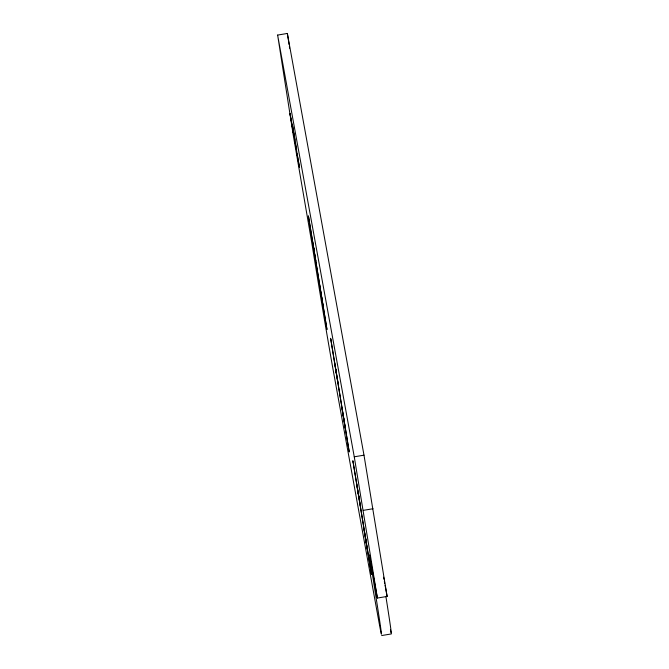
<?xml version="1.0" encoding="UTF-8"?>
<svg xmlns="http://www.w3.org/2000/svg" width="669" height="669" viewBox="0 0 669 669"><rect width="100%" height="100%" fill="white"/><g stroke="black" fill="none" stroke-linecap="round" stroke-linejoin="round"><path stroke-width="1" d="M277.627 35.072L287.352 33.45L363.995 455.179L387.117 596.43L377.383 598.053L369.439 554.852L374.749 589.272A98.661 0.903 80.6 0 1 378.796 621.15L334.299 376.312A98.661 0.903 80.6 0 1 311.721 242.421L293.323 135.514L277.627 35.072L354.261 456.802L377.383 598.053M354.261 456.802L363.995 455.179M363.3 510.355L373.026 508.741M381.648 635.55L391.373 633.928M383.621 577.205L383.989 579.229M384.357 581.252L384.725 583.276M385.093 585.3L387.117 596.43M296.61 149.262L292.453 125.287L294.97 140.139M293.724 133.959L290.012 113.563L293.34 132.955L291.943 124.233M295.121 142.154L299.52 167.585L296.969 153.619M356.669 483.938L360.315 505.563M363.995 529.522L367.641 551.156M334.425 361.519L338.071 383.145M341.742 407.103L345.388 428.737M312.172 239.101L315.818 260.726M319.498 284.685L323.144 306.318M287.352 33.45L289.108 44.58M289.376 46.395L289.635 48.201M365.491 537.767L366.144 542.91M358.166 492.175L358.818 497.326M343.239 415.349L343.891 420.492M335.922 369.756L336.574 374.908M320.995 292.93L321.647 298.073M313.669 247.338L314.321 252.489M385.98 597.041A98.661 0.903 80.6 0 1 390.47 629.905M308.66 217.274L308.342 215.87L326.974 329.549L308.66 217.274M330.904 339.693L330.586 338.288L349.226 451.968L330.904 339.693M353.148 462.112L352.839 460.707L371.471 574.387L353.148 462.112"/></g></svg>
